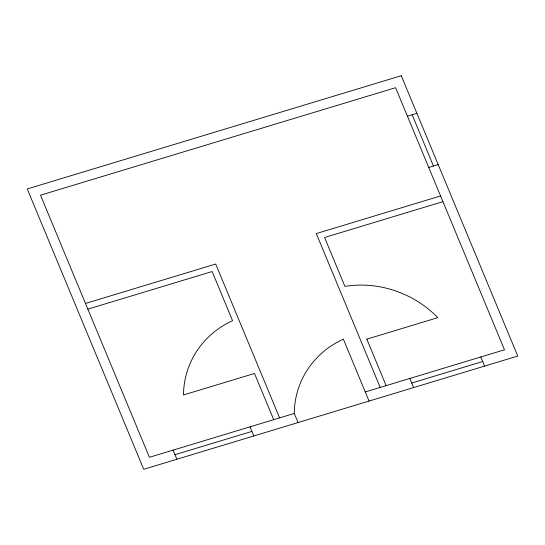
<?xml version="1.0" encoding="UTF-8"?>
<svg xmlns="http://www.w3.org/2000/svg" width="545" height="545" viewBox="0 0 545 545"><rect width="100%" height="100%" fill="white"/><g stroke="black" fill="none" stroke-linecap="round" stroke-linejoin="round"><path stroke-width="0.82" d="M407.422 116.187L416.891 113.319M428.731 167.472L438.2 164.604M85.49 303.456L215.684 264.039L279.612 417.886M440.571 195.962L316.291 233.58L380.212 387.434M87.861 309.151L212.134 271.533L232.565 320.698A98.475 89.108 24.7 0 0 183.474 394.962L254.488 373.461L273.692 419.677M442.935 201.657L324.575 237.491L344.896 286.384A98.468 89.094 24.7 0 1 437.812 317.653L366.799 339.154M294.266 413.451L149.412 457.303L40.507 195.192L395.588 87.697L504.493 349.808L365.279 391.95M174.979 454.694L251.913 431.408M411.7 383.033L482.713 361.533M412.156 114.75L433.466 166.034M480.819 356.975L484.607 366.09M409.806 378.475L413.594 387.59M366.819 339.147L386.132 385.642M369.074 401.066L343.343 339.147A98.475 89.108 24.7 0 0 294.252 413.41L298.054 422.566M250.019 426.844L253.806 435.966M173.085 450.136L176.873 459.258M401.27 75.714L27.25 188.945L143.73 469.286L517.75 356.055L401.27 75.714"/></g></svg>
